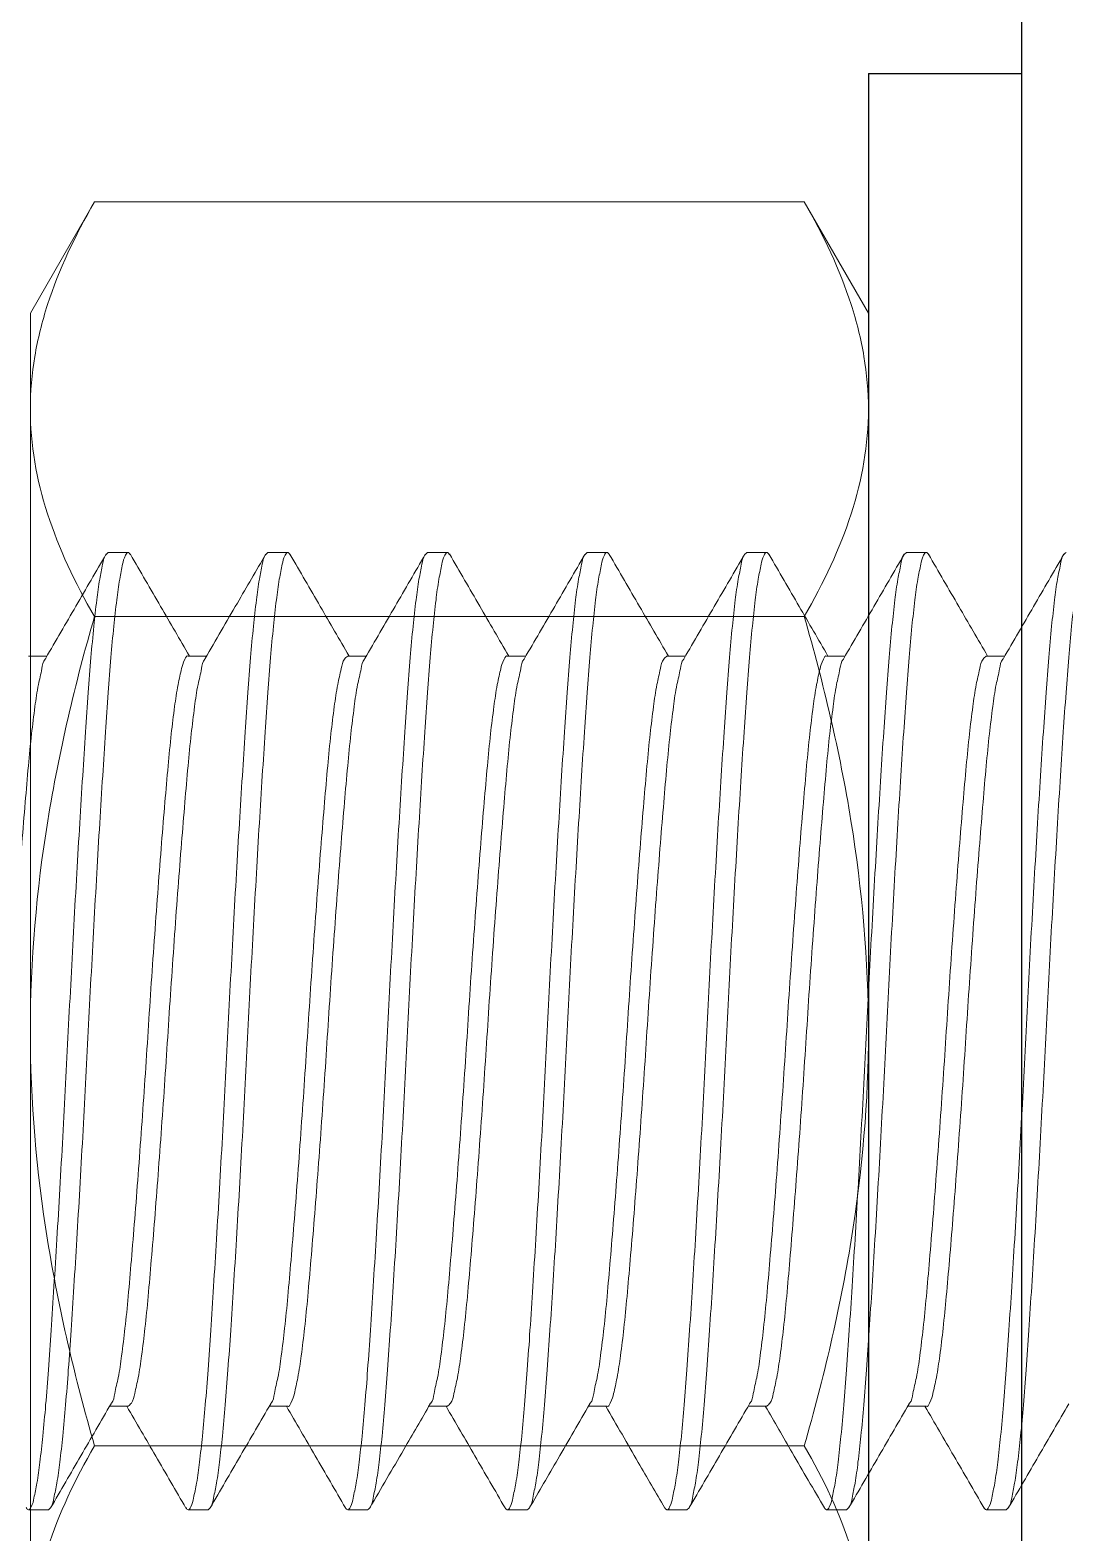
# Model space of a CAD drawing. Header units: inches. Extents: x 1061.6 to 1074.4, y -174.3 to -161.1.
# Drawn here: x 1066.093 to 1066.498, y -167.809 to -167.221 of the extents above; entities that cross this region are included whole.
import ezdxf

# ---------------------------------------------------------------- set-up
doc = ezdxf.new("R2010")
doc.units = ezdxf.units.IN
doc.header["$MEASUREMENT"] = 0
doc.linetypes.add('SLD-Solid', pattern=[0])
doc.layers.add('FRAME', color=1, linetype='Continuous')
doc.layers.add('INSTALLER NOTE @ 2', color=7, linetype='Continuous')
doc.styles.get("Standard").update_dxf_attribs({"font": 'romans.shx'})
doc.dimstyles.new('1X1', dxfattribs={"dimtxt": 0.09, "dimasz": 0.09375, "dimexe": 0.09375, "dimexo": 0.09375, "dimgap": 0.032, "dimtad": 1, "dimdec": 4, "dimzin": 11, "dimdsep": 46, "dimlunit": 5, "dimtxsty": 'Standard', "dimblk1": 'ARCHTICK', "dimblk2": 'ARCHTICK', "dimsah": 1, "dimcen": 0.09, "dimadec": 0, "dimazin": 0, "dimtfac": 1, "dimtdec": 4, "dimtofl": 0, "dimtmove": 0, "dimatfit": 3, "dimldrblk": 'ARROW', "dimfxl": 0, "dimfrac": 2, "dimtolj": 1, "dimtzin": 0, "dimarcsym": 0})

# ---------------------------------------------------------------- blocks, each defined once
blk = doc.blocks.new('_ARCHTICK')
at = {"color": 0, "linetype": 'ByBlock', "const_width": 0.15}
blk.add_lwpolyline([(-0.5, -0.5), (0.5, 0.5)], dxfattribs=at)
blk = doc.blocks.new('ARROW')
at = {"color": 0, "linetype": 'ByBlock'}
blk.add_solid([(-2.1973, -0.3662), (-2.1973, 0.3662), (0, 0)], dxfattribs=at)
at = {"layer": 'DEFPOINTS', "color": 0, "linetype": 'ByBlock'}
blk.add_point((0, 0), dxfattribs=at)
blk = doc.blocks.new('3805_BLOCK_FRAME')
blk.add_lwpolyline([(-1.5865, 1), (-4.3375, 1)])
blk = doc.blocks.new('92186A638')
at = {"color": 7, "linetype": 'SLD-Solid', "lineweight": 15}
for p, q in [((2.70312, 0.1875), (2.69531, 0.1875)), ((2.76563, 0.1875), (2.75781, 0.1875)), ((2.82812, 0.1875), (2.82031, 0.1875)), ((2.89062, 0.1875), (2.88281, 0.1875)), ((2.95312, 0.1875), (2.94531, 0.1875)), ((3.01562, 0.1875), (3.00781, 0.1875)), ((2.67188, 0.14691), (2.66461, 0.14691)), ((2.73437, 0.14691), (2.72711, 0.14691)), ((2.79688, 0.14691), (2.78961, 0.14691)), ((2.85937, 0.14691), (2.85211, 0.14691)), ((2.92188, 0.14691), (2.91461, 0.14691)), ((2.98437, 0.14691), (2.97711, 0.14691)), ((3.04687, 0.14691), (3.0396, 0.14691)), ((2.69531, -0.14691), (2.70258, -0.14691)), ((2.75781, -0.14691), (2.76508, -0.14691)), ((2.82032, -0.14691), (2.82758, -0.14691)), ((2.88281, -0.14691), (2.89008, -0.14691)), ((2.94532, -0.14691), (2.95258, -0.14691)), ((3.0078, -0.14691), (3.01508, -0.14691)), ((2.66406, -0.1875), (2.67188, -0.1875)), ((2.72656, -0.1875), (2.73437, -0.1875)), ((2.78906, -0.1875), (2.79687, -0.1875)), ((2.85156, -0.1875), (2.85938, -0.1875)), ((2.91406, -0.1875), (2.92187, -0.1875)), ((2.97656, -0.1875), (2.98437, -0.1875)), ((3.03906, -0.1875), (3.04687, -0.1875))]:
    blk.add_line(p, q, dxfattribs=at)
for points, knots in [([(2.66406, -0.1875), (2.66368, -0.18714), (2.66239, -0.18592), (2.66178, -0.18203), (2.6605, -0.17633), (2.65947, -0.16816), (2.65832, -0.15796), (2.65724, -0.14586), (2.65619, -0.13205), (2.65514, -0.1166), (2.65403, -0.09956), (2.65289, -0.08111), (2.65174, -0.06156), (2.6506, -0.04129), (2.64949, -0.02069), (2.64844, 0), (2.64738, 0.02069), (2.64627, 0.04129), (2.64513, 0.06156), (2.64398, 0.08111), (2.64284, 0.09956), (2.64173, 0.1166), (2.64068, 0.13205), (2.63963, 0.14586), (2.63855, 0.15795), (2.6374, 0.1682), (2.63638, 0.17622), (2.63508, 0.18229), (2.6345, 0.18549), (2.63286, 0.18803), (2.63223, 0.18702), (2.63195, 0.18657)], [0, 0, 0, 0, 0.004121, 0.013785, 0.029532, 0.051273, 0.078621, 0.110969, 0.147535, 0.188355, 0.23368, 0.282807, 0.33486, 0.388837, 0.443676, 0.498323, 0.552971, 0.60781, 0.661787, 0.713839, 0.762967, 0.808292, 0.849112, 0.885678, 0.918025, 0.945374, 0.967114, 0.982862, 0.992526, 0.996647, 1, 1, 1, 1]), ([(2.67273, -0.18658), (2.67245, -0.18703), (2.67183, -0.18803), (2.67019, -0.18548), (2.66961, -0.18229), (2.6683, -0.17622), (2.66729, -0.1682), (2.66613, -0.15795), (2.66505, -0.14586), (2.664, -0.13205), (2.66295, -0.1166), (2.66184, -0.09956), (2.6607, -0.08111), (2.65955, -0.06156), (2.65841, -0.04129), (2.6573, -0.02069), (2.65625, 0), (2.6552, 0.02069), (2.65409, 0.04129), (2.65295, 0.06156), (2.6518, 0.08111), (2.65066, 0.09956), (2.64955, 0.1166), (2.6485, 0.13205), (2.64745, 0.14586), (2.64637, 0.15796), (2.64522, 0.16816), (2.64419, 0.17633), (2.64291, 0.18203), (2.64229, 0.18592), (2.64101, 0.18714), (2.64062, 0.1875)], [0, 0, 0, 0, 0.00333, 0.0074513, 0.0171154, 0.0328633, 0.054604, 0.0819535, 0.1143017, 0.1508682, 0.1916893, 0.2370155, 0.2861442, 0.338198, 0.3921759, 0.4470163, 0.5016651, 0.5563139, 0.6111544, 0.6651323, 0.7171861, 0.7663147, 0.8116409, 0.852462, 0.8890286, 0.9213768, 0.9487262, 0.9704669, 0.9862149, 0.995879, 1, 1, 1, 1]), ([(2.66516, 0.14595), (2.66122, 0.15274), (2.65332, 0.16634), (2.64543, 0.17994), (2.64149, 0.18674)], [0, 0, 0, 0, 0.499771, 1, 1, 1, 1]), ([(2.69446, 0.18675), (2.69051, 0.17995), (2.68281, 0.16666), (2.67509, 0.15338), (2.67133, 0.14691)], [0, 0, 0, 0, 0.512407, 1, 1, 1, 1]), ([(2.72656, -0.1875), (2.72618, -0.18714), (2.72489, -0.18592), (2.72428, -0.18203), (2.723, -0.17633), (2.72197, -0.16816), (2.72082, -0.15796), (2.71974, -0.14586), (2.71869, -0.13205), (2.71764, -0.1166), (2.71653, -0.09956), (2.71539, -0.08111), (2.71424, -0.06156), (2.7131, -0.04129), (2.71199, -0.02069), (2.71094, 0), (2.70988, 0.02069), (2.70877, 0.04129), (2.70763, 0.06156), (2.70648, 0.08111), (2.70534, 0.09956), (2.70423, 0.1166), (2.70318, 0.13205), (2.70213, 0.14586), (2.70105, 0.15795), (2.6999, 0.1682), (2.69888, 0.17622), (2.69758, 0.18229), (2.697, 0.18548), (2.69536, 0.18803), (2.69473, 0.18702), (2.69445, 0.18658)], [0, 0, 0, 0, 0.004121, 0.013785, 0.029533, 0.051274, 0.078623, 0.110971, 0.147537, 0.188358, 0.233684, 0.282812, 0.334866, 0.388844, 0.443684, 0.498332, 0.552981, 0.607821, 0.661799, 0.713852, 0.76298, 0.808306, 0.849127, 0.885694, 0.918042, 0.945391, 0.967132, 0.982879, 0.992543, 0.996664, 1, 1, 1, 1]), ([(2.73524, -0.18657), (2.73496, -0.18702), (2.73433, -0.18803), (2.73269, -0.18549), (2.73211, -0.18229), (2.7308, -0.17622), (2.72979, -0.1682), (2.72863, -0.15795), (2.72755, -0.14586), (2.7265, -0.13205), (2.72545, -0.1166), (2.72434, -0.09956), (2.7232, -0.08111), (2.72205, -0.06156), (2.72091, -0.04129), (2.7198, -0.02069), (2.71875, 0), (2.7177, 0.02069), (2.71659, 0.04129), (2.71545, 0.06156), (2.7143, 0.08111), (2.71316, 0.09956), (2.71205, 0.1166), (2.711, 0.13205), (2.70995, 0.14586), (2.70887, 0.15796), (2.70772, 0.16816), (2.70669, 0.17633), (2.70541, 0.18203), (2.70479, 0.18592), (2.70351, 0.18714), (2.70312, 0.1875)], [0, 0, 0, 0, 0.003351, 0.007472, 0.017136, 0.032883, 0.054624, 0.081973, 0.11432, 0.150886, 0.191706, 0.237031, 0.286159, 0.338212, 0.392188, 0.447028, 0.501675, 0.556323, 0.611162, 0.665139, 0.717192, 0.766319, 0.811645, 0.852465, 0.889031, 0.921378, 0.948727, 0.970467, 0.986215, 0.995879, 1, 1, 1, 1]), ([(2.72767, 0.14594), (2.72372, 0.15273), (2.71582, 0.16634), (2.70793, 0.17994), (2.70398, 0.18675)], [0, 0, 0, 0, 0.499772, 1, 1, 1, 1]), ([(2.75695, 0.18675), (2.75301, 0.17994), (2.7453, 0.16666), (2.73759, 0.15338), (2.73383, 0.14691)], [0, 0, 0, 0, 0.512461, 1, 1, 1, 1]), ([(2.78906, -0.1875), (2.78868, -0.18714), (2.78739, -0.18592), (2.78678, -0.18203), (2.7855, -0.17633), (2.78447, -0.16816), (2.78332, -0.15796), (2.78224, -0.14586), (2.78119, -0.13205), (2.78014, -0.1166), (2.77903, -0.09956), (2.77789, -0.08111), (2.77674, -0.06156), (2.7756, -0.04129), (2.77449, -0.02069), (2.77344, 0), (2.77238, 0.02069), (2.77127, 0.04129), (2.77013, 0.06156), (2.76898, 0.08111), (2.76784, 0.09956), (2.76673, 0.1166), (2.76568, 0.13205), (2.76463, 0.14586), (2.76355, 0.15795), (2.7624, 0.1682), (2.76138, 0.17622), (2.76008, 0.18229), (2.7595, 0.18549), (2.75786, 0.18803), (2.75723, 0.18702), (2.75695, 0.18657)], [0, 0, 0, 0, 0.0041212, 0.0137851, 0.0295327, 0.051273, 0.078622, 0.1109695, 0.1475353, 0.1883557, 0.233681, 0.2828087, 0.3348615, 0.3888384, 0.4436778, 0.4983255, 0.5529733, 0.6078127, 0.6617896, 0.7138424, 0.76297, 0.8082954, 0.8491157, 0.8856815, 0.9180291, 0.945378, 0.9671183, 0.982866, 0.9925299, 0.9966508, 1, 1, 1, 1]), ([(2.79773, -0.18658), (2.79745, -0.18703), (2.79682, -0.18803), (2.79519, -0.18548), (2.79461, -0.18229), (2.7933, -0.17621), (2.79229, -0.1682), (2.79113, -0.15795), (2.79005, -0.14586), (2.789, -0.13205), (2.78795, -0.1166), (2.78684, -0.09956), (2.7857, -0.08111), (2.78455, -0.06156), (2.78341, -0.04129), (2.7823, -0.02069), (2.78125, 0), (2.7802, 0.02069), (2.77909, 0.04129), (2.77795, 0.06156), (2.7768, 0.08111), (2.77566, 0.09956), (2.77455, 0.1166), (2.77349, 0.13205), (2.77245, 0.14586), (2.77137, 0.15796), (2.77022, 0.16816), (2.76919, 0.17633), (2.76791, 0.18203), (2.76729, 0.18592), (2.76601, 0.18714), (2.76563, 0.1875)], [0, 0, 0, 0, 0.003318, 0.007439, 0.017103, 0.032851, 0.054593, 0.081942, 0.114291, 0.150858, 0.191679, 0.237006, 0.286135, 0.33819, 0.392168, 0.44701, 0.501659, 0.556309, 0.61115, 0.665128, 0.717183, 0.766312, 0.811639, 0.85246, 0.889027, 0.921376, 0.948726, 0.970467, 0.986215, 0.995879, 1, 1, 1, 1]), ([(2.79017, 0.14594), (2.78622, 0.15274), (2.77832, 0.16634), (2.77043, 0.17994), (2.76648, 0.18675)], [0, 0, 0, 0, 0.499773, 1, 1, 1, 1]), ([(2.81945, 0.18673), (2.8155, 0.17993), (2.8078, 0.16665), (2.80009, 0.15337), (2.79633, 0.14691)], [0, 0, 0, 0, 0.512604, 1, 1, 1, 1]), ([(2.85156, -0.1875), (2.85118, -0.18714), (2.84989, -0.18592), (2.84928, -0.18203), (2.848, -0.17633), (2.84697, -0.16816), (2.84582, -0.15796), (2.84474, -0.14586), (2.84369, -0.13205), (2.84264, -0.1166), (2.84153, -0.09956), (2.84039, -0.08111), (2.83924, -0.06156), (2.8381, -0.04129), (2.83699, -0.02069), (2.83594, 0), (2.83488, 0.02069), (2.83377, 0.04129), (2.83263, 0.06156), (2.83148, 0.08111), (2.83034, 0.09956), (2.82923, 0.1166), (2.82818, 0.13205), (2.82713, 0.14586), (2.82605, 0.15795), (2.8249, 0.1682), (2.82388, 0.17622), (2.82258, 0.18229), (2.822, 0.18549), (2.82036, 0.18803), (2.81973, 0.18702), (2.81944, 0.18656)], [0, 0, 0, 0, 0.004121, 0.013784, 0.029532, 0.051271, 0.07862, 0.110966, 0.147531, 0.18835, 0.233675, 0.282801, 0.334852, 0.388828, 0.443666, 0.498312, 0.552958, 0.607796, 0.661772, 0.713823, 0.762949, 0.808274, 0.849093, 0.885658, 0.918004, 0.945353, 0.967092, 0.982839, 0.992503, 0.996624, 1, 1, 1, 1]), ([(2.86024, -0.18657), (2.85996, -0.18702), (2.85933, -0.18803), (2.85769, -0.18549), (2.85711, -0.18229), (2.8558, -0.17622), (2.85479, -0.1682), (2.85363, -0.15795), (2.85255, -0.14586), (2.8515, -0.13205), (2.85045, -0.1166), (2.84934, -0.09956), (2.8482, -0.08111), (2.84705, -0.06156), (2.84591, -0.04129), (2.8448, -0.02069), (2.84375, 0), (2.8427, 0.02069), (2.84159, 0.04129), (2.84045, 0.06156), (2.8393, 0.08111), (2.83816, 0.09956), (2.83705, 0.1166), (2.836, 0.13205), (2.83495, 0.14586), (2.83387, 0.15796), (2.83272, 0.16816), (2.83169, 0.17633), (2.83041, 0.18203), (2.82979, 0.18592), (2.82851, 0.18714), (2.82812, 0.1875)], [0, 0, 0, 0, 0.0033608, 0.0074819, 0.0171457, 0.0328931, 0.0546332, 0.0819818, 0.114329, 0.1508944, 0.1917143, 0.2370391, 0.2861662, 0.3382184, 0.3921946, 0.4470334, 0.5016805, 0.5563276, 0.6111664, 0.6651426, 0.7171948, 0.7663219, 0.8116467, 0.8524666, 0.889032, 0.9213792, 0.9487278, 0.9704678, 0.9862153, 0.9958792, 1, 1, 1, 1]), ([(2.85267, 0.14594), (2.84872, 0.15273), (2.84082, 0.16633), (2.83294, 0.17993), (2.82899, 0.18674)], [0, 0, 0, 0, 0.49977, 1, 1, 1, 1]), ([(2.88203, 0.18687), (2.87808, 0.18007), (2.87036, 0.16674), (2.86262, 0.15343), (2.85883, 0.14691)], [0, 0, 0, 0, 0.510478, 1, 1, 1, 1]), ([(2.91406, -0.1875), (2.91368, -0.18714), (2.91239, -0.18592), (2.91178, -0.18203), (2.9105, -0.17633), (2.90947, -0.16816), (2.90832, -0.15796), (2.90724, -0.14586), (2.90619, -0.13205), (2.90514, -0.1166), (2.90403, -0.09956), (2.90289, -0.08111), (2.90174, -0.06156), (2.9006, -0.04129), (2.89949, -0.02069), (2.89844, 0), (2.89738, 0.02069), (2.89627, 0.04129), (2.89513, 0.06156), (2.89398, 0.08111), (2.89284, 0.09956), (2.89173, 0.1166), (2.89068, 0.13205), (2.88963, 0.14586), (2.88855, 0.15795), (2.8874, 0.1682), (2.88638, 0.17621), (2.88508, 0.1823), (2.8845, 0.18547), (2.88289, 0.18801), (2.88228, 0.18706), (2.88202, 0.18665)], [0, 0, 0, 0, 0.004122, 0.013789, 0.029541, 0.051288, 0.078644, 0.111001, 0.147578, 0.18841, 0.233748, 0.28289, 0.334958, 0.388951, 0.443806, 0.498469, 0.553133, 0.607988, 0.661981, 0.714049, 0.763191, 0.808529, 0.849361, 0.885938, 0.918294, 0.945651, 0.967398, 0.98315, 0.992817, 0.996939, 1, 1, 1, 1]), ([(2.92275, -0.18656), (2.92246, -0.18702), (2.92183, -0.18803), (2.92019, -0.18549), (2.91961, -0.18229), (2.9183, -0.17622), (2.91729, -0.1682), (2.91613, -0.15795), (2.91505, -0.14586), (2.914, -0.13205), (2.91295, -0.1166), (2.91184, -0.09956), (2.9107, -0.08111), (2.90955, -0.06156), (2.90841, -0.04129), (2.9073, -0.02069), (2.90625, 0), (2.9052, 0.02069), (2.90409, 0.04129), (2.90295, 0.06156), (2.9018, 0.08111), (2.90066, 0.09956), (2.89955, 0.1166), (2.8985, 0.13205), (2.89745, 0.14586), (2.89637, 0.15796), (2.89522, 0.16816), (2.89419, 0.17633), (2.89291, 0.18203), (2.89229, 0.18592), (2.89101, 0.18714), (2.89062, 0.1875)], [0, 0, 0, 0, 0.003377, 0.007498, 0.017162, 0.032909, 0.054649, 0.081997, 0.114344, 0.150908, 0.191727, 0.237052, 0.286178, 0.338229, 0.392205, 0.447042, 0.501689, 0.556335, 0.611173, 0.665148, 0.717199, 0.766326, 0.81165, 0.852469, 0.889034, 0.92138, 0.948729, 0.970468, 0.986216, 0.995879, 1, 1, 1, 1]), ([(2.91518, 0.14592), (2.91123, 0.15272), (2.90333, 0.16632), (2.89544, 0.17993), (2.89149, 0.18674)], [0, 0, 0, 0, 0.499768, 1, 1, 1, 1]), ([(2.94446, 0.18676), (2.94051, 0.17995), (2.93281, 0.16666), (2.92509, 0.15338), (2.92133, 0.14691)], [0, 0, 0, 0, 0.512249, 1, 1, 1, 1]), ([(2.97656, -0.1875), (2.97618, -0.18714), (2.97489, -0.18592), (2.97428, -0.18203), (2.973, -0.17633), (2.97197, -0.16816), (2.97082, -0.15796), (2.96974, -0.14586), (2.96869, -0.13205), (2.96764, -0.1166), (2.96653, -0.09956), (2.96539, -0.08111), (2.96424, -0.06156), (2.9631, -0.04129), (2.96199, -0.02069), (2.96094, 0), (2.95988, 0.02069), (2.95877, 0.04129), (2.95763, 0.06156), (2.95648, 0.08111), (2.95534, 0.09956), (2.95423, 0.1166), (2.95318, 0.13205), (2.95213, 0.14586), (2.95105, 0.15795), (2.9499, 0.1682), (2.94888, 0.17621), (2.94758, 0.18229), (2.947, 0.18548), (2.94536, 0.18803), (2.94474, 0.18703), (2.94446, 0.18658)], [0, 0, 0, 0, 0.004121, 0.013785, 0.029533, 0.051274, 0.078624, 0.110972, 0.147539, 0.188361, 0.233687, 0.282816, 0.334871, 0.388849, 0.44369, 0.498339, 0.552989, 0.607829, 0.661808, 0.713862, 0.762991, 0.808318, 0.849139, 0.885706, 0.918055, 0.945404, 0.967145, 0.982893, 0.992557, 0.996678, 1, 1, 1, 1]), ([(2.9852, -0.18661), (2.98493, -0.18704), (2.98431, -0.18802), (2.98269, -0.18548), (2.98211, -0.1823), (2.9808, -0.17621), (2.97979, -0.1682), (2.97863, -0.15795), (2.97755, -0.14586), (2.9765, -0.13205), (2.97545, -0.1166), (2.97434, -0.09956), (2.9732, -0.08111), (2.97205, -0.06156), (2.97091, -0.04129), (2.9698, -0.02069), (2.96875, 0), (2.9677, 0.02069), (2.96659, 0.04129), (2.96545, 0.06156), (2.9643, 0.08111), (2.96316, 0.09956), (2.96205, 0.1166), (2.961, 0.13205), (2.95995, 0.14586), (2.95887, 0.15796), (2.95772, 0.16816), (2.95669, 0.17633), (2.95541, 0.18203), (2.95479, 0.18592), (2.95351, 0.18714), (2.95312, 0.1875)], [0, 0, 0, 0, 0.0032, 0.007322, 0.016987, 0.032737, 0.054481, 0.081834, 0.114186, 0.150757, 0.191584, 0.236916, 0.286051, 0.338112, 0.392096, 0.446944, 0.5016, 0.556256, 0.611104, 0.665088, 0.717149, 0.766284, 0.811616, 0.852443, 0.889014, 0.921366, 0.948719, 0.970463, 0.986213, 0.995878, 1, 1, 1, 1]), ([(2.97767, 0.14594), (2.97347, 0.15316), (2.96557, 0.16676), (2.95768, 0.18037), (2.95399, 0.18674)], [0, 0, 0, 0, 0.531325, 1, 1, 1, 1]), ([(3.00696, 0.18675), (3.00301, 0.17995), (2.99531, 0.16666), (2.98759, 0.15338), (2.98383, 0.14691)], [0, 0, 0, 0, 0.5122629, 1, 1, 1, 1]), ([(3.03906, -0.1875), (3.03868, -0.18714), (3.03739, -0.18592), (3.03678, -0.18203), (3.0355, -0.17633), (3.03447, -0.16816), (3.03332, -0.15796), (3.03224, -0.14586), (3.03119, -0.13205), (3.03014, -0.1166), (3.02903, -0.09956), (3.02789, -0.08111), (3.02674, -0.06156), (3.0256, -0.04129), (3.02449, -0.02069), (3.02344, 0), (3.02238, 0.02069), (3.02127, 0.04129), (3.02013, 0.06156), (3.01898, 0.08111), (3.01784, 0.09956), (3.01673, 0.1166), (3.01568, 0.13205), (3.01463, 0.14586), (3.01355, 0.15795), (3.0124, 0.1682), (3.01138, 0.17622), (3.01008, 0.18229), (3.0095, 0.18548), (3.00786, 0.18803), (3.00723, 0.18702), (3.00695, 0.18658)], [0, 0, 0, 0, 0.004121, 0.013785, 0.029533, 0.051274, 0.078623, 0.110971, 0.147537, 0.188358, 0.233684, 0.282812, 0.334866, 0.388844, 0.443684, 0.498332, 0.552981, 0.607821, 0.661798, 0.713852, 0.76298, 0.808306, 0.849127, 0.885693, 0.918041, 0.945391, 0.967131, 0.982879, 0.992543, 0.996664, 1, 1, 1, 1]), ([(3.04774, -0.18657), (3.04746, -0.18702), (3.04683, -0.18803), (3.04519, -0.18549), (3.04461, -0.18229), (3.0433, -0.17622), (3.04229, -0.1682), (3.04113, -0.15795), (3.04005, -0.14586), (3.039, -0.13205), (3.03795, -0.1166), (3.03684, -0.09956), (3.0357, -0.08111), (3.03455, -0.06156), (3.03341, -0.04129), (3.0323, -0.02069), (3.03125, 0), (3.0302, 0.02069), (3.02909, 0.04129), (3.02795, 0.06156), (3.0268, 0.08111), (3.02566, 0.09956), (3.02455, 0.1166), (3.02349, 0.13205), (3.02245, 0.14586), (3.02137, 0.15796), (3.02022, 0.16816), (3.01919, 0.17633), (3.01791, 0.18203), (3.01729, 0.18592), (3.01601, 0.18714), (3.01562, 0.1875)], [0, 0, 0, 0, 0.003347, 0.007468, 0.017132, 0.03288, 0.05462, 0.081969, 0.114317, 0.150882, 0.191703, 0.237028, 0.286156, 0.338209, 0.392186, 0.447026, 0.501674, 0.556321, 0.611161, 0.665138, 0.717191, 0.766319, 0.811644, 0.852465, 0.88903, 0.921378, 0.948727, 0.970468, 0.986215, 0.995879, 1, 1, 1, 1]), ([(3.04009, 0.14607), (3.03614, 0.15286), (3.02825, 0.16646), (3.02036, 0.18006), (3.01641, 0.18687)], [0, 0, 0, 0, 0.4998043, 1, 1, 1, 1]), ([(2.76451, -0.14582), (2.76447, -0.14577), (2.76347, -0.14481), (2.76303, -0.141), (2.76141, -0.13505), (2.76027, -0.12639), (2.75894, -0.11581), (2.75774, -0.10331), (2.75651, -0.08906), (2.7552, -0.07317), (2.75387, -0.05589), (2.75254, -0.03764), (2.75123, -0.01891), (2.75, 0), (2.74877, 0.01891), (2.74746, 0.03764), (2.74613, 0.05589), (2.7448, 0.07317), (2.74349, 0.08906), (2.74226, 0.10332), (2.74106, 0.11578), (2.73974, 0.12649), (2.73856, 0.1348), (2.73705, 0.14156), (2.73633, 0.14442), (2.73479, 0.14731), (2.73437, 0.1469), (2.73437, 0.1469)], [0, 0, 0, 0, 0.000642, 0.014031, 0.035643, 0.065173, 0.101809, 0.144378, 0.192773, 0.247181, 0.306405, 0.368954, 0.433165, 0.497347, 0.561529, 0.62574, 0.68829, 0.747514, 0.801921, 0.850316, 0.892885, 0.929522, 0.959052, 0.980663, 0.994052, 0.999963, 1, 1, 1, 1]), ([(2.88952, -0.14582), (2.88947, -0.14578), (2.88847, -0.14482), (2.88803, -0.141), (2.88641, -0.13505), (2.88527, -0.12639), (2.88394, -0.11581), (2.88274, -0.10331), (2.8815, -0.08906), (2.8802, -0.07317), (2.87887, -0.05589), (2.87754, -0.03764), (2.87623, -0.01891), (2.875, 0), (2.87377, 0.01891), (2.87246, 0.03764), (2.87113, 0.05589), (2.8698, 0.07317), (2.86849, 0.08906), (2.86726, 0.10332), (2.86606, 0.11578), (2.86474, 0.12649), (2.86356, 0.1348), (2.86205, 0.14156), (2.86133, 0.14442), (2.85979, 0.14731), (2.85937, 0.1469), (2.85937, 0.1469)], [0, 0, 0, 0, 0.000669, 0.014058, 0.035669, 0.065198, 0.101834, 0.144402, 0.192796, 0.247203, 0.306425, 0.368974, 0.433184, 0.497365, 0.561545, 0.625755, 0.688304, 0.747527, 0.801933, 0.850327, 0.892896, 0.929531, 0.959061, 0.980671, 0.99406, 0.999971, 1, 1, 1, 1]), ([(3.01451, -0.14581), (3.01447, -0.14577), (3.01347, -0.14481), (3.01303, -0.141), (3.01141, -0.13505), (3.01027, -0.12639), (3.00894, -0.11581), (3.00774, -0.10331), (3.00651, -0.08906), (3.0052, -0.07317), (3.00387, -0.05589), (3.00254, -0.03764), (3.00123, -0.01891), (3, 0), (2.99877, 0.01891), (2.99746, 0.03764), (2.99613, 0.05589), (2.9948, 0.07317), (2.99349, 0.08906), (2.99226, 0.10332), (2.99106, 0.11578), (2.98975, 0.12649), (2.98855, 0.1348), (2.98705, 0.14156), (2.98632, 0.14443), (2.9848, 0.1473), (2.98437, 0.1469), (2.98437, 0.1469)], [0, 0, 0, 0, 0.000627, 0.014017, 0.035629, 0.06516, 0.101798, 0.14437, 0.192767, 0.247177, 0.306403, 0.368956, 0.43317, 0.497355, 0.56154, 0.625754, 0.688306, 0.747533, 0.801943, 0.85034, 0.892912, 0.92955, 0.959081, 0.980693, 0.994083, 0.999994, 1, 1, 1, 1]), ([(2.69531, -0.1469), (2.69531, -0.1469), (2.69489, -0.14731), (2.69336, -0.14442), (2.69264, -0.14156), (2.69113, -0.1348), (2.68994, -0.12649), (2.68863, -0.11578), (2.68743, -0.10332), (2.68619, -0.08906), (2.68489, -0.07317), (2.68356, -0.05589), (2.68222, -0.03764), (2.68092, -0.01891), (2.67969, 0), (2.67846, 0.01891), (2.67715, 0.03764), (2.67582, 0.05589), (2.67448, 0.07317), (2.67318, 0.08906), (2.67195, 0.10331), (2.67075, 0.11581), (2.66942, 0.12639), (2.66828, 0.13505), (2.66666, 0.141), (2.66622, 0.14482), (2.66521, 0.14578), (2.66516, 0.14582)], [0, 0, 0, 0, 0.000003, 0.005914, 0.019303, 0.040914, 0.070444, 0.10708, 0.149649, 0.198044, 0.252451, 0.311675, 0.374224, 0.438435, 0.502616, 0.566797, 0.631009, 0.693558, 0.752781, 0.807188, 0.855583, 0.898152, 0.934788, 0.964318, 0.985929, 0.999318, 1, 1, 1, 1]), ([(2.70202, -0.14582), (2.70197, -0.14578), (2.70097, -0.14482), (2.70053, -0.141), (2.69891, -0.13505), (2.69777, -0.12639), (2.69644, -0.11581), (2.69524, -0.10331), (2.694, -0.08906), (2.6927, -0.07317), (2.69137, -0.05589), (2.69004, -0.03764), (2.68873, -0.01891), (2.6875, 0), (2.68627, 0.01891), (2.68496, 0.03764), (2.68363, 0.05589), (2.6823, 0.07317), (2.68099, 0.08906), (2.67976, 0.10331), (2.67856, 0.11581), (2.67725, 0.1264), (2.67605, 0.13502), (2.67457, 0.14107), (2.67379, 0.14526), (2.67233, 0.14652), (2.67188, 0.1469)], [0, 0, 0, 0, 0.000661, 0.014051, 0.035664, 0.065195, 0.101833, 0.144405, 0.192802, 0.247212, 0.306439, 0.368992, 0.433207, 0.497392, 0.561577, 0.625791, 0.688344, 0.747571, 0.801981, 0.850379, 0.89295, 0.929588, 0.95912, 0.980732, 0.994122, 1, 1, 1, 1]), ([(2.75781, -0.1469), (2.75736, -0.14652), (2.75589, -0.14527), (2.75512, -0.14107), (2.75364, -0.13502), (2.75244, -0.1264), (2.75113, -0.11581), (2.74993, -0.10331), (2.74869, -0.08906), (2.74739, -0.07317), (2.74606, -0.05589), (2.74472, -0.03764), (2.74342, -0.01891), (2.74219, 0), (2.74096, 0.01891), (2.73965, 0.03764), (2.73832, 0.05589), (2.73698, 0.07317), (2.73568, 0.08906), (2.73445, 0.10331), (2.73325, 0.11581), (2.73192, 0.12639), (2.73078, 0.13505), (2.72916, 0.141), (2.72872, 0.14482), (2.72772, 0.14577), (2.72767, 0.14582)], [0, 0, 0, 0, 0.005904, 0.019293, 0.040906, 0.070437, 0.107074, 0.149645, 0.198042, 0.252452, 0.311678, 0.37423, 0.438444, 0.502628, 0.566812, 0.631026, 0.693578, 0.752804, 0.807214, 0.85561, 0.898182, 0.934819, 0.96435, 0.985962, 0.999352, 1, 1, 1, 1]), ([(2.82032, -0.1469), (2.82032, -0.1469), (2.8199, -0.14731), (2.81836, -0.14442), (2.81764, -0.14156), (2.81613, -0.1348), (2.81494, -0.12649), (2.81363, -0.11578), (2.81243, -0.10332), (2.81119, -0.08906), (2.80989, -0.07317), (2.80856, -0.05589), (2.80722, -0.03764), (2.80592, -0.01891), (2.80469, 0), (2.80346, 0.01891), (2.80215, 0.03764), (2.80082, 0.05589), (2.79948, 0.07317), (2.79818, 0.08906), (2.79695, 0.10331), (2.79575, 0.11581), (2.79442, 0.12639), (2.79328, 0.13505), (2.79166, 0.141), (2.79122, 0.14482), (2.79022, 0.14578), (2.79017, 0.14582)], [0, 0, 0, 0, 0.000027, 0.005938, 0.019327, 0.040938, 0.070467, 0.107103, 0.149672, 0.198066, 0.252472, 0.311695, 0.374244, 0.438454, 0.502635, 0.566816, 0.631026, 0.693575, 0.752798, 0.807204, 0.855599, 0.898167, 0.934803, 0.964333, 0.985944, 0.999333, 1, 1, 1, 1]), ([(2.82702, -0.14582), (2.82697, -0.14577), (2.82597, -0.14482), (2.82553, -0.141), (2.82391, -0.13505), (2.82277, -0.12639), (2.82144, -0.11581), (2.82024, -0.10331), (2.81901, -0.08906), (2.8177, -0.07317), (2.81637, -0.05589), (2.81504, -0.03764), (2.81373, -0.01891), (2.8125, 0), (2.81127, 0.01891), (2.80996, 0.03764), (2.80863, 0.05589), (2.8073, 0.07317), (2.80599, 0.08906), (2.80476, 0.10331), (2.80356, 0.11581), (2.80225, 0.1264), (2.80105, 0.13502), (2.79957, 0.14107), (2.79879, 0.14526), (2.79733, 0.14652), (2.79688, 0.1469)], [0, 0, 0, 0, 0.000657, 0.014047, 0.035659, 0.06519, 0.101828, 0.1444, 0.192797, 0.247207, 0.306434, 0.368986, 0.433201, 0.497385, 0.56157, 0.625785, 0.688337, 0.747564, 0.801974, 0.850371, 0.892943, 0.929581, 0.959112, 0.980724, 0.994114, 1, 1, 1, 1]), ([(2.88281, -0.1469), (2.88236, -0.14652), (2.88089, -0.14526), (2.88012, -0.14107), (2.87864, -0.13502), (2.87744, -0.1264), (2.87613, -0.11581), (2.87493, -0.10331), (2.87369, -0.08906), (2.87239, -0.07317), (2.87106, -0.05589), (2.86972, -0.03764), (2.86842, -0.01891), (2.86719, 0), (2.86596, 0.01891), (2.86465, 0.03764), (2.86332, 0.05589), (2.86198, 0.07317), (2.86068, 0.08906), (2.85945, 0.10331), (2.85825, 0.11581), (2.85692, 0.12639), (2.85578, 0.13505), (2.85416, 0.141), (2.85372, 0.14482), (2.85272, 0.14578), (2.85267, 0.14582)], [0, 0, 0, 0, 0.005887, 0.019277, 0.040889, 0.070421, 0.107059, 0.14963, 0.198027, 0.252437, 0.311663, 0.374215, 0.438429, 0.502614, 0.566798, 0.631013, 0.693565, 0.752791, 0.807201, 0.855598, 0.898169, 0.934807, 0.964338, 0.98595, 0.99934, 1, 1, 1, 1]), ([(2.94532, -0.1469), (2.94532, -0.1469), (2.9449, -0.14731), (2.94336, -0.14442), (2.94264, -0.14156), (2.94113, -0.1348), (2.93994, -0.12649), (2.93863, -0.11578), (2.93743, -0.10332), (2.93619, -0.08906), (2.93489, -0.07317), (2.93356, -0.05589), (2.93222, -0.03764), (2.93092, -0.01891), (2.92969, 0), (2.92846, 0.01891), (2.92715, 0.03764), (2.92582, 0.05589), (2.92448, 0.07317), (2.92318, 0.08906), (2.92195, 0.10331), (2.92075, 0.11581), (2.91942, 0.12639), (2.91828, 0.13505), (2.91666, 0.141), (2.91622, 0.14481), (2.91522, 0.14577), (2.91518, 0.14581)], [0, 0, 0, 0, 0.0000369, 0.0059479, 0.0193375, 0.0409495, 0.0704803, 0.1071178, 0.1496887, 0.1980852, 0.2524943, 0.3117201, 0.3742716, 0.4384851, 0.502669, 0.5668528, 0.6310663, 0.6936178, 0.7528436, 0.8072527, 0.8556492, 0.8982201, 0.9348576, 0.9643884, 0.9860004, 0.99939, 1, 1, 1, 1]), ([(2.95201, -0.14582), (2.95197, -0.14577), (2.95097, -0.14481), (2.95053, -0.141), (2.94891, -0.13505), (2.94777, -0.12639), (2.94644, -0.11581), (2.94524, -0.10331), (2.944, -0.08906), (2.9427, -0.07317), (2.94137, -0.05589), (2.94004, -0.03764), (2.93873, -0.01891), (2.9375, 0), (2.93627, 0.01891), (2.93496, 0.03764), (2.93363, 0.05589), (2.9323, 0.07317), (2.93099, 0.08906), (2.92976, 0.10331), (2.92856, 0.11581), (2.92725, 0.1264), (2.92605, 0.13502), (2.92457, 0.14107), (2.92379, 0.14527), (2.92233, 0.14652), (2.92188, 0.1469)], [0, 0, 0, 0, 0.000639, 0.014029, 0.035641, 0.065172, 0.101811, 0.144382, 0.19278, 0.24719, 0.306417, 0.368969, 0.433184, 0.497369, 0.561554, 0.625768, 0.688321, 0.747548, 0.801958, 0.850355, 0.892927, 0.929565, 0.959096, 0.980709, 0.994098, 1, 1, 1, 1]), ([(3.00781, -0.1469), (3.00736, -0.14652), (3.00589, -0.14526), (3.00512, -0.14107), (3.00364, -0.13502), (3.00244, -0.1264), (3.00113, -0.11581), (2.99993, -0.10331), (2.99869, -0.08906), (2.99739, -0.07317), (2.99606, -0.05589), (2.99472, -0.03764), (2.99342, -0.01891), (2.99219, 0), (2.99096, 0.01891), (2.98965, 0.03764), (2.98832, 0.05589), (2.98698, 0.07317), (2.98568, 0.08906), (2.98445, 0.10331), (2.98325, 0.11581), (2.98192, 0.12639), (2.98078, 0.13505), (2.97916, 0.141), (2.97872, 0.14482), (2.97772, 0.14577), (2.97767, 0.14582)], [0, 0, 0, 0, 0.005878, 0.019268, 0.040881, 0.070412, 0.107051, 0.149623, 0.198021, 0.252431, 0.311659, 0.374212, 0.438427, 0.502613, 0.566798, 0.631014, 0.693567, 0.752794, 0.807205, 0.855603, 0.898175, 0.934813, 0.964345, 0.985957, 0.999347, 1, 1, 1, 1]), ([(3.07032, -0.1469), (3.07032, -0.1469), (3.0699, -0.14731), (3.06836, -0.14442), (3.06764, -0.14156), (3.06613, -0.1348), (3.06494, -0.12649), (3.06363, -0.11578), (3.06243, -0.10332), (3.06119, -0.08906), (3.05989, -0.07317), (3.05856, -0.05589), (3.05722, -0.03764), (3.05592, -0.01891), (3.05469, 0), (3.05346, 0.01891), (3.05215, 0.03764), (3.05082, 0.05589), (3.04948, 0.07317), (3.04818, 0.08906), (3.04695, 0.10331), (3.04575, 0.11581), (3.04442, 0.12639), (3.04327, 0.13505), (3.04167, 0.14101), (3.0412, 0.14485), (3.04017, 0.14583), (3.04009, 0.14589)], [0, 0, 0, 0, 0.000034, 0.005942, 0.019326, 0.04093, 0.070448, 0.107071, 0.149625, 0.198001, 0.252388, 0.31159, 0.374116, 0.438303, 0.502461, 0.566619, 0.630806, 0.693332, 0.752534, 0.806921, 0.855298, 0.897851, 0.934474, 0.963993, 0.985596, 0.99898, 1, 1, 1, 1]), ([(2.63953, -0.14595), (2.64347, -0.15275), (2.65137, -0.16635), (2.65926, -0.17995), (2.66321, -0.18676)], [0, 0, 0, 0, 0.499774, 1, 1, 1, 1]), ([(2.67273, -0.18676), (2.67668, -0.17995), (2.68438, -0.16666), (2.69209, -0.15338), (2.69586, -0.14691)], [0, 0, 0, 0, 0.512289, 1, 1, 1, 1]), ([(2.70202, -0.14594), (2.70597, -0.15274), (2.71387, -0.16634), (2.72176, -0.17994), (2.7257, -0.18675)], [0, 0, 0, 0, 0.499771, 1, 1, 1, 1]), ([(2.73524, -0.18675), (2.73943, -0.17952), (2.74713, -0.16623), (2.75484, -0.15296), (2.75836, -0.14691)], [0, 0, 0, 0, 0.544131, 1, 1, 1, 1]), ([(2.76452, -0.14593), (2.76846, -0.15273), (2.77636, -0.16633), (2.78425, -0.17994), (2.7882, -0.18674)], [0, 0, 0, 0, 0.49977, 1, 1, 1, 1]), ([(2.79773, -0.18676), (2.80118, -0.18081), (2.80888, -0.16752), (2.8166, -0.15424), (2.82086, -0.14691)], [0, 0, 0, 0, 0.448051, 1, 1, 1, 1]), ([(2.82702, -0.14594), (2.83122, -0.15316), (2.83912, -0.16676), (2.847, -0.18037), (2.8507, -0.18674)], [0, 0, 0, 0, 0.531216, 1, 1, 1, 1]), ([(2.86024, -0.18674), (2.86418, -0.17994), (2.87188, -0.16665), (2.8796, -0.15338), (2.88336, -0.14691)], [0, 0, 0, 0, 0.5124527, 1, 1, 1, 1]), ([(2.88952, -0.14594), (2.89298, -0.15189), (2.90088, -0.16549), (2.90876, -0.17909), (2.9132, -0.18674)], [0, 0, 0, 0, 0.437549, 1, 1, 1, 1]), ([(2.92274, -0.18673), (2.92669, -0.17993), (2.93439, -0.16665), (2.9421, -0.15337), (2.94586, -0.14691)], [0, 0, 0, 0, 0.5125817, 1, 1, 1, 1]), ([(2.95202, -0.14593), (2.95596, -0.15273), (2.96387, -0.16633), (2.97176, -0.17994), (2.9757, -0.18675)], [0, 0, 0, 0, 0.499771, 1, 1, 1, 1]), ([(2.9852, -0.18681), (2.98914, -0.18001), (2.99685, -0.16671), (3.00458, -0.15341), (3.00836, -0.14691)], [0, 0, 0, 0, 0.511132, 1, 1, 1, 1]), ([(3.01451, -0.14593), (3.01846, -0.15272), (3.02636, -0.16633), (3.03425, -0.17993), (3.0382, -0.18674)], [0, 0, 0, 0, 0.499768, 1, 1, 1, 1])]:
    blk.add_open_spline(points, degree=3, knots=knots, dxfattribs=at)
blk = doc.blocks.new('94804A320')
at = {"color": 7, "linetype": 'SLD-Solid', "lineweight": 15}
for p, q in [((0.02512, 0.32476), (0, 0.28125)), ((0.02512, 0.32476), (0.303, 0.32476)), ((0.32812, 0.28125), (0.303, 0.32476)), ((0, 0.24357), (0, 0.28125)), ((0.32812, 0.28125), (0.32812, 0.24357)), ((0, 0), (0, 0.24357)), ((0.32812, 0), (0.32812, 0.24357)), ((0.02512, 0.16238), (0.303, 0.16238)), ((0, -0.24357), (0, 0)), ((0.32812, 0), (0.32812, -0.24357)), ((0.02512, -0.16238), (0.303, -0.16238))]:
    blk.add_line(p, q, dxfattribs=at)
for points, knots in [([(0, 0.24357), (0, 0.25046), (0.00059, 0.25738), (0.00289, 0.27107), (0.00459, 0.27787), (0.01116, 0.29815), (0.01747, 0.31151), (0.02512, 0.32476)], [0, 0, 0, 0, 0.25, 0.25, 0.5, 0.5, 1, 1, 1, 1]), ([(0.32812, 0.24357), (0.32812, 0.25046), (0.32753, 0.25738), (0.32523, 0.27107), (0.32353, 0.27787), (0.31697, 0.29815), (0.31065, 0.31151), (0.303, 0.32476)], [0, 0, 0, 0, 0.25, 0.25, 0.5, 0.5, 1, 1, 1, 1]), ([(0.02512, 0.16238), (0.01745, 0.17566), (0.01113, 0.18904), (0.00239, 0.21608), (0, 0.22974), (0, 0.24357)], [0, 0, 0, 0, 0.5, 0.5, 1, 1, 1, 1]), ([(0.303, 0.16238), (0.31067, 0.17566), (0.31699, 0.18904), (0.32573, 0.21608), (0.32812, 0.22974), (0.32812, 0.24357)], [0, 0, 0, 0, 0.5, 0.5, 1, 1, 1, 1]), ([(0, 0), (0, 0.02749), (0.00243, 0.05533), (0.01123, 0.10952), (0.01754, 0.13612), (0.02512, 0.16238)], [0, 0, 0, 0, 0.5, 0.5, 1, 1, 1, 1]), ([(0.32812, 0), (0.32812, 0.02749), (0.3257, 0.05533), (0.3169, 0.10952), (0.31059, 0.13612), (0.303, 0.16238)], [0, 0, 0, 0, 0.5, 0.5, 1, 1, 1, 1]), ([(0.02512, -0.16238), (0.01749, -0.13594), (0.0111, -0.10891), (0.00236, -0.05473), (0, -0.02747), (0, 0)], [0, 0, 0, 0, 0.5, 0.5, 1, 1, 1, 1]), ([(0.303, -0.16238), (0.31064, -0.13594), (0.31702, -0.10891), (0.32576, -0.05473), (0.32812, -0.02747), (0.32812, 0)], [0, 0, 0, 0, 0.5, 0.5, 1, 1, 1, 1]), ([(0, -0.24357), (0, -0.23668), (0.00059, -0.22976), (0.00289, -0.21607), (0.00459, -0.20927), (0.01116, -0.18899), (0.01747, -0.17563), (0.02512, -0.16238)], [0, 0, 0, 0, 0.25, 0.25, 0.5, 0.5, 1, 1, 1, 1]), ([(0.32812, -0.24357), (0.32812, -0.23668), (0.32753, -0.22976), (0.32523, -0.21607), (0.32353, -0.20927), (0.31697, -0.18899), (0.31065, -0.17563), (0.303, -0.16238)], [0, 0, 0, 0, 0.25, 0.25, 0.5, 0.5, 1, 1, 1, 1])]:
    blk.add_open_spline(points, degree=3, knots=knots, dxfattribs=at)

msp = doc.modelspace()

# ---------------------------------------------------------------- linework, layer by layer
for p, q in [((1066.421375, -167.237794), (1066.421375, -167.987794)), ((1066.421375, -167.237794), (1066.481375, -167.237794)), ((1066.481375, -167.237794), (1066.481375, -167.987794))]:
    msp.add_line(p, q)

# ---------------------------------------------------------------- block references
at = {"xscale": -1}
for name, p in [('92186A638', (1069.139375, -167.612794)), ('94804A320', (1066.421375, -167.612794))]:
    msp.add_blockref(name, p, dxfattribs=at)
at = {"layer": 'FRAME', "xscale": -1, "rotation": 270}
msp.add_blockref('3805_BLOCK_FRAME', (1065.481375, -165.262794), dxfattribs=at)

# ---------------------------------------------------------------- leaders
at = {"layer": 'INSTALLER NOTE @ 2'}
msp.add_leader([(1068.180894, -167.577396), (1066.737649, -161.169111), (1066.362649, -161.169111)], dimstyle='1X1', override={"dimscale": 2, "dimtad": 0}, dxfattribs=at)

doc.saveas('drawing.dxf')
